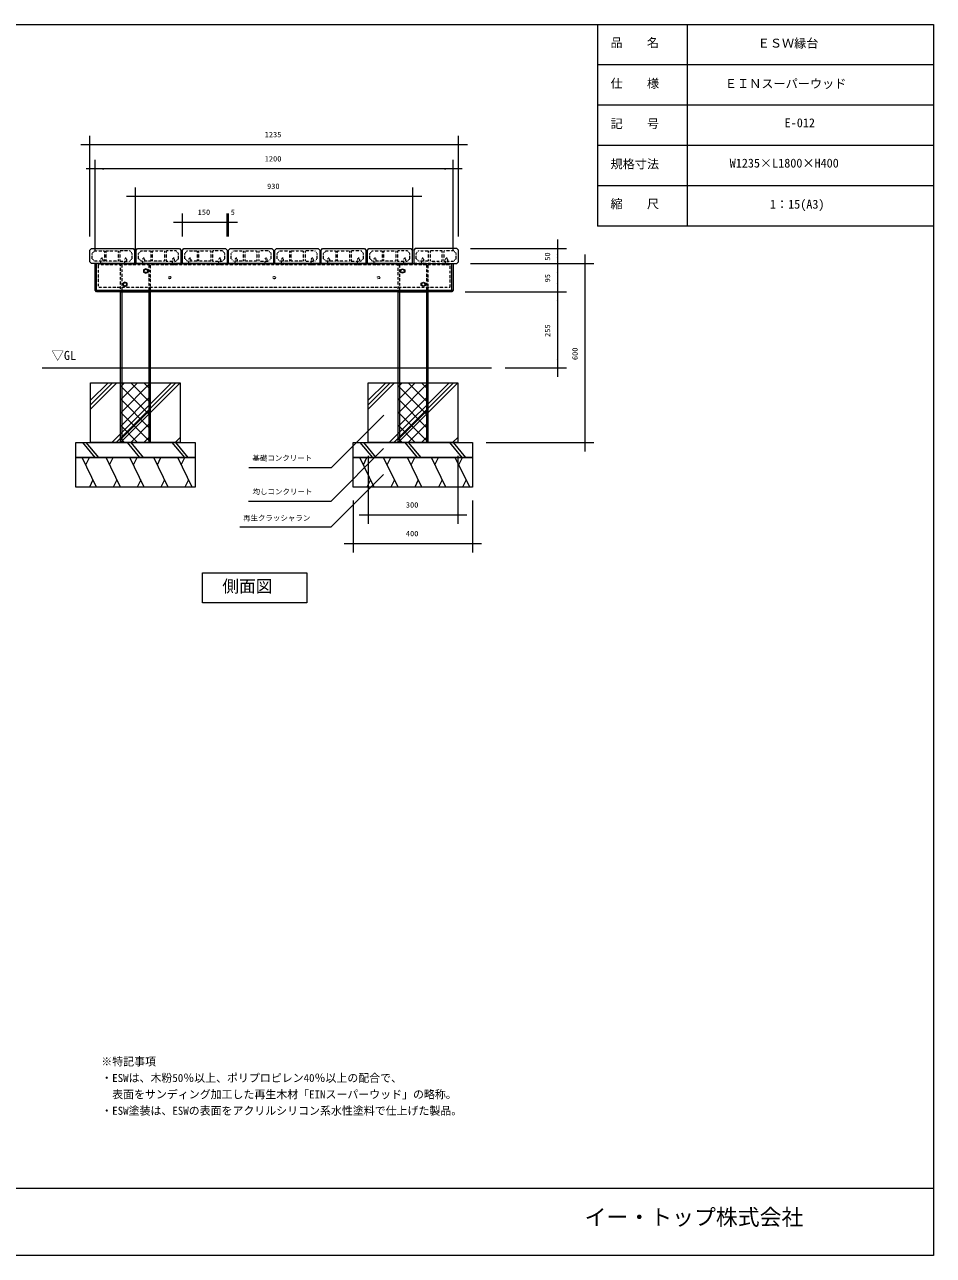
# Model space of a CAD drawing. Units: millimetres, scale not verified. Extents: x -2925 to 2925, y -2062 to 2062.
# Drawn here: x -120 to 2925, y -2062 to 2062 of the extents above; entities that cross this region are included whole.
import ezdxf
from ezdxf.enums import TextEntityAlignment as Align

# ---------------------------------------------------------------- set-up
doc = ezdxf.new("R2010")
doc.units = ezdxf.units.MM
doc.header["$LTSCALE"] = 10
doc.linetypes.add('USER5', pattern=[0.208282, 0.069427, -0.138855])
doc.layers.add('0-1_IMPORTED', color=30, linetype='Continuous', lineweight=18)
doc.styles.add('ＭＳ ゴシック', font='')
doc.styles.get('ＭＳ ゴシック').set_extended_font_data('MS Gothic')

msp = doc.modelspace()

# ---------------------------------------------------------------- linework, layer by layer
at = {"layer": '0-1_IMPORTED'}
for p, q in [((1800, 2062.5), (1800, 1387.5)), ((2100, 2062.5), (2100, 1387.5)), ((2925, 1927.5), (1800, 1927.5)), ((2925, 1792.5), (1800, 1792.5)), ((2925, 1657.5), (1800, 1657.5)), ((2925, 1522.5), (1800, 1522.5)), ((2925, 1387.5), (1800, 1387.5)), ((121.5, 1167), (121.5, 1262)), ((1311.5, 1167), (1311.5, 1262)), ((116.5, 1172), (1316.5, 1172)), ((206.5, 1167), (206.5, 662)), ((296.5, 1167), (296.5, 662)), ((1136.5, 1167), (1136.5, 662)), ((1226.5, 1167), (1226.5, 662)), ((-61, 912), (1445.12, 912)), ((101.5, 773.6), (189.9, 862)), ((101.5, 788.45), (175.05, 862)), ((101.5, 803.3), (160.2, 862)), ((172.33, 662), (372.33, 862)), ((187.18, 662), (387.18, 862)), ((201.5, 848.65), (214.85, 862)), ((201.5, 804.46), (259.04, 862)), ((201.5, 760.26), (301.5, 860.26)), ((301.5, 752.15), (201.5, 852.15)), ((202.03, 662), (401.5, 861.47)), ((301.5, 796.34), (235.84, 862)), ((301.5, 840.53), (280.03, 862)), ((1031.5, 773.6), (1119.9, 862)), ((1031.5, 788.45), (1105.05, 862)), ((1031.5, 803.3), (1090.2, 862)), ((1102.33, 662), (1302.33, 862)), ((1117.18, 662), (1317.18, 862)), ((1131.5, 848.65), (1144.85, 862)), ((1131.5, 804.46), (1189.04, 862)), ((1131.5, 760.26), (1231.5, 860.26)), ((1231.5, 752.15), (1131.5, 852.15)), ((1132.03, 662), (1331.5, 861.47)), ((1231.5, 796.34), (1165.84, 862)), ((1231.5, 840.53), (1210.03, 862)), ((201.5, 716.07), (301.5, 816.07)), ((301.5, 707.95), (201.5, 807.95)), ((1131.5, 716.07), (1231.5, 816.07)), ((1231.5, 707.95), (1131.5, 807.95)), ((201.5, 671.87), (301.5, 771.87)), ((301.5, 663.76), (201.5, 763.76)), ((1131.5, 671.87), (1231.5, 771.87)), ((1231.5, 663.76), (1131.5, 763.76)), ((259.06, 662), (201.5, 719.56)), ((235.82, 662), (301.5, 727.68)), ((1189.06, 662), (1131.5, 719.56)), ((1165.82, 662), (1231.5, 727.68)), ((74, 662), (115.76, 612)), ((85.81, 662), (127.57, 612)), ((214.87, 662), (201.5, 675.37)), ((224, 662), (265.76, 612)), ((235.81, 662), (277.57, 612)), ((280.01, 662), (301.5, 683.49)), ((374, 662), (415.76, 612)), ((384.46, 662), (401.5, 679.04)), ((385.81, 662), (427.57, 612)), ((399.31, 662), (401.5, 664.19)), ((1004, 662), (1045.76, 612)), ((1015.81, 662), (1057.57, 612)), ((1144.87, 662), (1131.5, 675.37)), ((1154, 662), (1195.76, 612)), ((1165.81, 662), (1207.57, 612)), ((1210.01, 662), (1231.5, 683.49)), ((1304, 662), (1345.76, 612)), ((1314.46, 662), (1331.5, 679.04)), ((1315.81, 662), (1357.57, 612)), ((1329.31, 662), (1331.5, 664.19)), ((121.5, 512), (73.25, 612)), ((85.32, 587), (97.38, 612)), ((201.5, 512), (153.25, 612)), ((165.32, 587), (177.38, 612)), ((281.5, 512), (233.25, 612)), ((245.32, 587), (257.38, 612)), ((361.5, 512), (313.25, 612)), ((325.32, 587), (337.38, 612)), ((441.5, 512), (393.25, 612)), ((405.32, 587), (417.38, 612)), ((1051.5, 512), (1003.25, 612)), ((1015.32, 587), (1027.38, 612)), ((1131.5, 512), (1083.25, 612)), ((1095.32, 587), (1107.38, 612)), ((1211.5, 512), (1163.25, 612)), ((1175.32, 587), (1187.38, 612)), ((1291.5, 512), (1243.25, 612)), ((1255.32, 587), (1267.38, 612)), ((1371.5, 512), (1323.25, 612)), ((1335.32, 587), (1347.38, 612)), ((109.44, 537), (97.38, 512)), ((189.44, 537), (177.38, 512)), ((269.44, 537), (257.38, 512)), ((349.44, 537), (337.38, 512)), ((429.44, 537), (417.38, 512)), ((1039.44, 537), (1027.38, 512)), ((1119.44, 537), (1107.38, 512)), ((1199.44, 537), (1187.38, 512)), ((1279.44, 537), (1267.38, 512)), ((1359.44, 537), (1347.38, 512)), ((-2925, -1837.5), (2925, -1837.5))]:
    msp.add_line(p, q, dxfattribs=at)
at = {"layer": '0-1_IMPORTED', "color": 1}
for p, q in [((69, 1660.24), (99, 1660.24)), ((99, 1352), (99, 1690.24)), ((99, 1660.24), (1334, 1660.24)), ((1334, 1352), (1334, 1690.24)), ((1334, 1660.24), (1364, 1660.24)), ((116.5, 1307), (116.5, 1609)), ((1316.5, 1307), (1316.5, 1609)), ((116.5, 1579), (86.5, 1579)), ((1316.5, 1579), (116.5, 1579)), ((1346.5, 1579), (1316.5, 1579)), ((221.5, 1487), (251.5, 1487)), ((251.5, 1307), (251.5, 1517)), ((251.5, 1487), (1181.5, 1487)), ((1181.5, 1307), (1181.5, 1517)), ((1181.5, 1487), (1211.5, 1487)), ((409, 1352), (409, 1430)), ((559, 1352), (559, 1430)), ((559, 1352), (559, 1430)), ((564, 1352), (564, 1430)), ((379, 1400), (409, 1400)), ((409, 1400), (559, 1400)), ((529, 1400), (559, 1400)), ((559, 1400), (589, 1400)), ((559, 1400), (564, 1400)), ((564, 1400), (594, 1400)), ((564, 1400), (586.87, 1400)), ((1666, 1342), (1666, 1312)), ((1374, 1312), (1696, 1312)), ((1666, 1312), (1666, 1262)), ((1666, 1292), (1666, 1262)), ((1758, 1262), (1758, 1292)), ((1374, 1262), (1788, 1262)), ((1374, 1262), (1696, 1262)), ((1374, 1262), (1696, 1262)), ((1666, 1262), (1666, 1232)), ((1666, 1262), (1666, 1167)), ((1758, 662), (1758, 1262)), ((1666, 1197), (1666, 1167)), ((1356.5, 1167), (1696, 1167)), ((1356.5, 1167), (1696, 1167)), ((1666, 1167), (1666, 1137)), ((1666, 1167), (1666, 912)), ((1490.12, 912), (1696, 912)), ((1666, 912), (1666, 882)), ((1426.5, 662), (1788, 662)), ((1758, 632), (1758, 662)), ((1031.5, 617), (1031.5, 389)), ((1331.5, 617), (1331.5, 389)), ((981.5, 467), (981.5, 293)), ((1381.5, 467), (1381.5, 293)), ((1001.5, 419), (1031.5, 419)), ((1031.5, 419), (1331.5, 419)), ((1331.5, 419), (1361.5, 419)), ((951.5, 323), (981.5, 323)), ((981.5, 323), (1381.5, 323)), ((1381.5, 323), (1411.5, 323))]:
    msp.add_line(p, q, dxfattribs=at)
at = {"layer": '0-1_IMPORTED', "linetype": 'USER5'}
for p, q in [((136.43, 1259), (136.43, 1257)), ((141.57, 1257), (141.57, 1259)), ((206.5, 1258), (206.5, 1167)), ((216.43, 1259), (216.43, 1257)), ((221.57, 1257), (221.57, 1259)), ((276.43, 1259), (276.43, 1257)), ((281.57, 1257), (281.57, 1259)), ((296.5, 1258), (296.5, 1167)), ((376.43, 1259), (376.43, 1257)), ((381.57, 1257), (381.57, 1259)), ((431.43, 1259), (431.43, 1257)), ((436.57, 1257), (436.57, 1259)), ((531.43, 1259), (531.43, 1257)), ((536.57, 1257), (536.57, 1259)), ((586.43, 1259), (586.43, 1257)), ((591.57, 1257), (591.57, 1259)), ((686.43, 1259), (686.43, 1257)), ((691.57, 1257), (691.57, 1259)), ((741.43, 1259), (741.43, 1257)), ((746.57, 1257), (746.57, 1259)), ((841.43, 1259), (841.43, 1257)), ((846.57, 1257), (846.57, 1259)), ((896.43, 1259), (896.43, 1257)), ((901.57, 1257), (901.57, 1259)), ((996.43, 1259), (996.43, 1257)), ((1001.57, 1257), (1001.57, 1259)), ((1051.43, 1259), (1051.43, 1257)), ((1056.57, 1257), (1056.57, 1259)), ((1136.5, 1258), (1136.5, 1167)), ((1151.43, 1259), (1151.43, 1257)), ((1156.57, 1257), (1156.57, 1259)), ((1211.43, 1259), (1211.43, 1257)), ((1216.57, 1257), (1216.57, 1259)), ((1226.5, 1258), (1226.5, 1167)), ((1291.43, 1259), (1291.43, 1257)), ((1296.57, 1257), (1296.57, 1259))]:
    msp.add_line(p, q, dxfattribs=at)
at = {"layer": '0-1_IMPORTED'}
for points in [[(-2925, 2062.5), (2925, 2062.5), (2925, -2062.5), (-2925, -2062.5)], [(104, 1312), (244, 1312), (249, 1307), (249, 1262), (104, 1262), (99, 1267), (99, 1307)], [(259, 1312), (399, 1312), (404, 1307), (404, 1262), (254, 1262), (254, 1307)], [(414, 1312), (554, 1312), (559, 1307), (559, 1262), (409, 1262), (409, 1307)], [(569, 1312), (709, 1312), (714, 1307), (714, 1262), (564, 1262), (564, 1307)], [(724, 1312), (864, 1312), (869, 1307), (869, 1262), (719, 1262), (719, 1307)], [(879, 1312), (1019, 1312), (1024, 1307), (1024, 1262), (874, 1262), (874, 1307)], [(1034, 1312), (1174, 1312), (1179, 1307), (1179, 1262), (1029, 1262), (1029, 1307)], [(1329, 1312), (1189, 1312), (1184, 1307), (1184, 1262), (1329, 1262), (1334, 1267), (1334, 1307)], [(116.5, 1262), (1316.5, 1262), (1316.5, 1172), (1311.5, 1167), (121.5, 1167), (116.5, 1172)], [(286.5, 1244.5), (279, 1240.75), (279, 1233.25), (286.5, 1229.5), (294, 1233.25), (294, 1240.75)], [(1146.5, 1244.5), (1154, 1240.75), (1154, 1233.25), (1146.5, 1229.5), (1139, 1233.25), (1139, 1240.75)], [(216.5, 1199.5), (209, 1195.75), (209, 1188.25), (216.5, 1184.5), (224, 1188.25), (224, 1195.75)], [(1216.5, 1199.5), (1224, 1195.75), (1224, 1188.25), (1216.5, 1184.5), (1209, 1188.25), (1209, 1195.75)], [(201.5, 1167), (301.5, 1167), (301.5, 662), (201.5, 662)], [(1131.5, 1167), (1231.5, 1167), (1231.5, 662), (1131.5, 662)], [(101.5, 862), (401.5, 862), (401.5, 662), (101.5, 662)], [(1031.5, 862), (1331.5, 862), (1331.5, 662), (1031.5, 662)], [(51.5, 662), (451.5, 662), (451.5, 612), (51.5, 612)], [(981.5, 662), (1381.5, 662), (1381.5, 612), (981.5, 612)], [(51.5, 612), (451.5, 612), (451.5, 512), (51.5, 512)], [(981.5, 612), (1381.5, 612), (1381.5, 512), (981.5, 512)], [(476.3, 224.95), (826.3, 224.95), (826.3, 124.95), (476.3, 124.95)]]:
    msp.add_lwpolyline(points, close=True, dxfattribs=at)
at = {"layer": '0-1_IMPORTED', "linetype": 'USER5'}
for points in [[(115, 1304), (148, 1304), (148, 1270), (115, 1270), (107, 1278), (107, 1296)], [(136, 1275), (139, 1282), (142, 1275), (142, 1257), (136, 1257)], [(154, 1304), (194, 1304), (194, 1270), (154, 1270)], [(233, 1304), (200, 1304), (200, 1270), (233, 1270), (241, 1278), (241, 1296)], [(216, 1275), (219, 1282), (222, 1275), (222, 1257), (216, 1257)], [(270, 1304), (303, 1304), (303, 1270), (270, 1270), (262, 1278), (262, 1296)], [(276, 1275), (279, 1282), (282, 1275), (282, 1257), (276, 1257)], [(309, 1304), (349, 1304), (349, 1270), (309, 1270)], [(388, 1304), (355, 1304), (355, 1270), (388, 1270), (396, 1278), (396, 1296)], [(376, 1275), (379, 1282), (382, 1275), (382, 1257), (376, 1257)], [(425, 1304), (458, 1304), (458, 1270), (425, 1270), (417, 1278), (417, 1296)], [(431, 1275), (434, 1282), (437, 1275), (437, 1257), (431, 1257)], [(464, 1304), (504, 1304), (504, 1270), (464, 1270)], [(543, 1304), (510, 1304), (510, 1270), (543, 1270), (551, 1278), (551, 1296)], [(531, 1275), (534, 1282), (537, 1275), (537, 1257), (531, 1257)], [(580, 1304), (613, 1304), (613, 1270), (580, 1270), (572, 1278), (572, 1296)], [(586, 1275), (589, 1282), (592, 1275), (592, 1257), (586, 1257)], [(619, 1304), (659, 1304), (659, 1270), (619, 1270)], [(698, 1304), (665, 1304), (665, 1270), (698, 1270), (706, 1278), (706, 1296)], [(686, 1275), (689, 1282), (692, 1275), (692, 1257), (686, 1257)], [(735, 1304), (768, 1304), (768, 1270), (735, 1270), (727, 1278), (727, 1296)], [(741, 1275), (744, 1282), (747, 1275), (747, 1257), (741, 1257)], [(774, 1304), (814, 1304), (814, 1270), (774, 1270)], [(853, 1304), (820, 1304), (820, 1270), (853, 1270), (861, 1278), (861, 1296)], [(841, 1275), (844, 1282), (847, 1275), (847, 1257), (841, 1257)], [(890, 1304), (923, 1304), (923, 1270), (890, 1270), (882, 1278), (882, 1296)], [(896, 1275), (899, 1282), (902, 1275), (902, 1257), (896, 1257)], [(929, 1304), (969, 1304), (969, 1270), (929, 1270)], [(1008, 1304), (975, 1304), (975, 1270), (1008, 1270), (1016, 1278), (1016, 1296)], [(996, 1275), (999, 1282), (1002, 1275), (1002, 1257), (996, 1257)], [(1045, 1304), (1078, 1304), (1078, 1270), (1045, 1270), (1037, 1278), (1037, 1296)], [(1051, 1275), (1054, 1282), (1057, 1275), (1057, 1257), (1051, 1257)], [(1084, 1304), (1124, 1304), (1124, 1270), (1084, 1270)], [(1163, 1304), (1130, 1304), (1130, 1270), (1163, 1270), (1171, 1278), (1171, 1296)], [(1151, 1275), (1154, 1282), (1157, 1275), (1157, 1257), (1151, 1257)], [(1200, 1304), (1233, 1304), (1233, 1270), (1200, 1270), (1192, 1278), (1192, 1296)], [(1211, 1275), (1214, 1282), (1217, 1275), (1217, 1257), (1211, 1257)], [(1279, 1304), (1239, 1304), (1239, 1270), (1279, 1270)], [(1318, 1304), (1285, 1304), (1285, 1270), (1318, 1270), (1326, 1278), (1326, 1296)], [(1291, 1275), (1294, 1282), (1297, 1275), (1297, 1257), (1291, 1257)], [(126.5, 1262), (1306.5, 1262), (1306.5, 1257), (126.5, 1257)], [(1306.5, 1262), (126.5, 1262), (126.5, 1182), (1306.5, 1182)], [(201.5, 1262), (301.5, 1262), (301.5, 1167), (201.5, 1167)], [(1131.5, 1262), (1231.5, 1262), (1231.5, 1167), (1131.5, 1167)]]:
    msp.add_lwpolyline(points, close=True, dxfattribs=at)
at = {"layer": '0-1_IMPORTED', "color": 1}
for points in [[(632, 578.48), (908.88, 578.48), (1083.88, 753.48)], [(630, 465.79), (907.4, 465.79), (1083.25, 641.64)], [(602, 379.65), (907.4, 379.65), (1082.4, 554.65)]]:
    msp.add_lwpolyline(points, dxfattribs=at)
at = {"layer": '0-1_IMPORTED'}
for centre in [(286.5, 1237), (1146.5, 1237), (216.5, 1192), (1216.5, 1192)]:
    msp.add_circle(centre, 5.75, dxfattribs=at)
at = {"layer": '0-1_IMPORTED', "linetype": 'USER5'}
for centre in [(366.5, 1214.5), (716.5, 1214.5), (1066.5, 1214.5)]:
    msp.add_circle(centre, 4, dxfattribs=at)
at = {"layer": '0-1_IMPORTED', "color": 1}
for points in [[(99, 1660.24), (129, 1662.86), (129, 1657.62)], [(1334, 1660.24), (1304, 1657.62), (1304, 1662.86)], [(116.5, 1579), (146.5, 1581.62), (146.5, 1576.38)], [(1316.5, 1579), (1286.5, 1576.38), (1286.5, 1581.62)], [(251.5, 1487), (281.5, 1489.62), (281.5, 1484.38)], [(1181.5, 1487), (1151.5, 1484.38), (1151.5, 1489.62)], [(409, 1400), (439, 1402.62), (439, 1397.38)], [(559, 1400), (529, 1397.38), (529, 1402.62)], [(564, 1400), (534, 1397.38), (534, 1402.62)], [(559, 1400), (589, 1402.62), (589, 1397.38)], [(1666, 1312), (1668.62, 1282), (1663.38, 1282)], [(1666, 1262), (1663.38, 1292), (1668.62, 1292)], [(1666, 1262), (1668.62, 1232), (1663.38, 1232)], [(1758, 1262), (1760.62, 1232), (1755.38, 1232)], [(1666, 1167), (1663.38, 1197), (1668.62, 1197)], [(1666, 1167), (1668.62, 1137), (1663.38, 1137)], [(1666, 912), (1663.38, 942), (1668.62, 942)], [(1758, 662), (1755.38, 692), (1760.62, 692)], [(1031.5, 419), (1061.5, 421.62), (1061.5, 416.38)], [(1331.5, 419), (1301.5, 416.38), (1301.5, 421.62)], [(981.5, 323), (1011.5, 325.62), (1011.5, 320.38)], [(1381.5, 323), (1351.5, 320.38), (1351.5, 325.62)]]:
    msp.add_solid(points, dxfattribs=at)

# ---------------------------------------------------------------- texts
at = {"layer": '0-1_IMPORTED', "color": 7, "style": 'ＭＳ ゴシック'}
for s, height, p in [('品\u3000\u3000名', 29.85, (1843.28, 1978.07)), ('ＥＳＷ縁台', 29.85, (2336.43, 1976.57)), ('仕\u3000\u3000様', 29.85, (1843.28, 1841.57)), ('ＥＩＮスーパーウッド', 29.85, (2226.48, 1840.89)), ('記\u3000\u3000号', 29.85, (1843.28, 1706.57)), ('E-012', 29.85, (2426.78, 1709.49)), ('1235', 17.91, (684.75, 1679.68)), ('1200', 17.91, (684.75, 1598.45)), ('規格寸法', 29.85, (1843.28, 1571.57)), ('W1235×L1800×H400', 29.85, (2242.6, 1574.49)), ('930', 17.91, (692.69, 1506.45)), ('縮\u3000\u3000尺', 29.85, (1843.28, 1438.07)), ('1：15(A3)', 29.85, (2377.35, 1436.58)), ('150', 17.91, (460.19, 1419.45)), ('5', 17.91, (571, 1419.45)), ('▽GL', 30.52, (-29.58, 929.29)), ('基礎コンクリート', 17.91, (643.53, 595.45)), ('均しコンクリート', 17.91, (644.05, 482.76)), ('300', 17.91, (1157.69, 438.45)), ('再生クラッシャラン', 17.91, (612.05, 394.53)), ('400', 17.91, (1157.69, 342.45)), ('側面図', 41, (543.01, 147.36)), ('※特記事項', 26.87, (137.32, -1434.44)), ('・ESWは、木粉50％以上、ポリプロピレン40％以上の配合で、', 26.87, (137.32, -1489.42)), ('  表面をサンディング加工した再生木材「EINスーパーウッド」の略称。', 26.87, (137.32, -1544.39)), ('・ESW塗装は、ESWの表面をアクリルシリコン系水性塗料で仕上げた製品。', 26.87, (137.32, -1599.36)), ('イー・トップ株式会社', 53.74, (1756.53, -1977.31))]:
    msp.add_text(s, height=height, dxfattribs=at).set_placement(p, align=Align.BOTTOM_LEFT)
for s, p in [('50', (1646.55, 1271.13)), ('95', (1646.55, 1198.63)), ('255', (1646.55, 1015.69)), ('600', (1738.55, 938.19))]:
    msp.add_text(s, height=17.91, rotation=90, dxfattribs=at).set_placement(p, align=Align.BOTTOM_LEFT)

doc.saveas('drawing.dxf')
